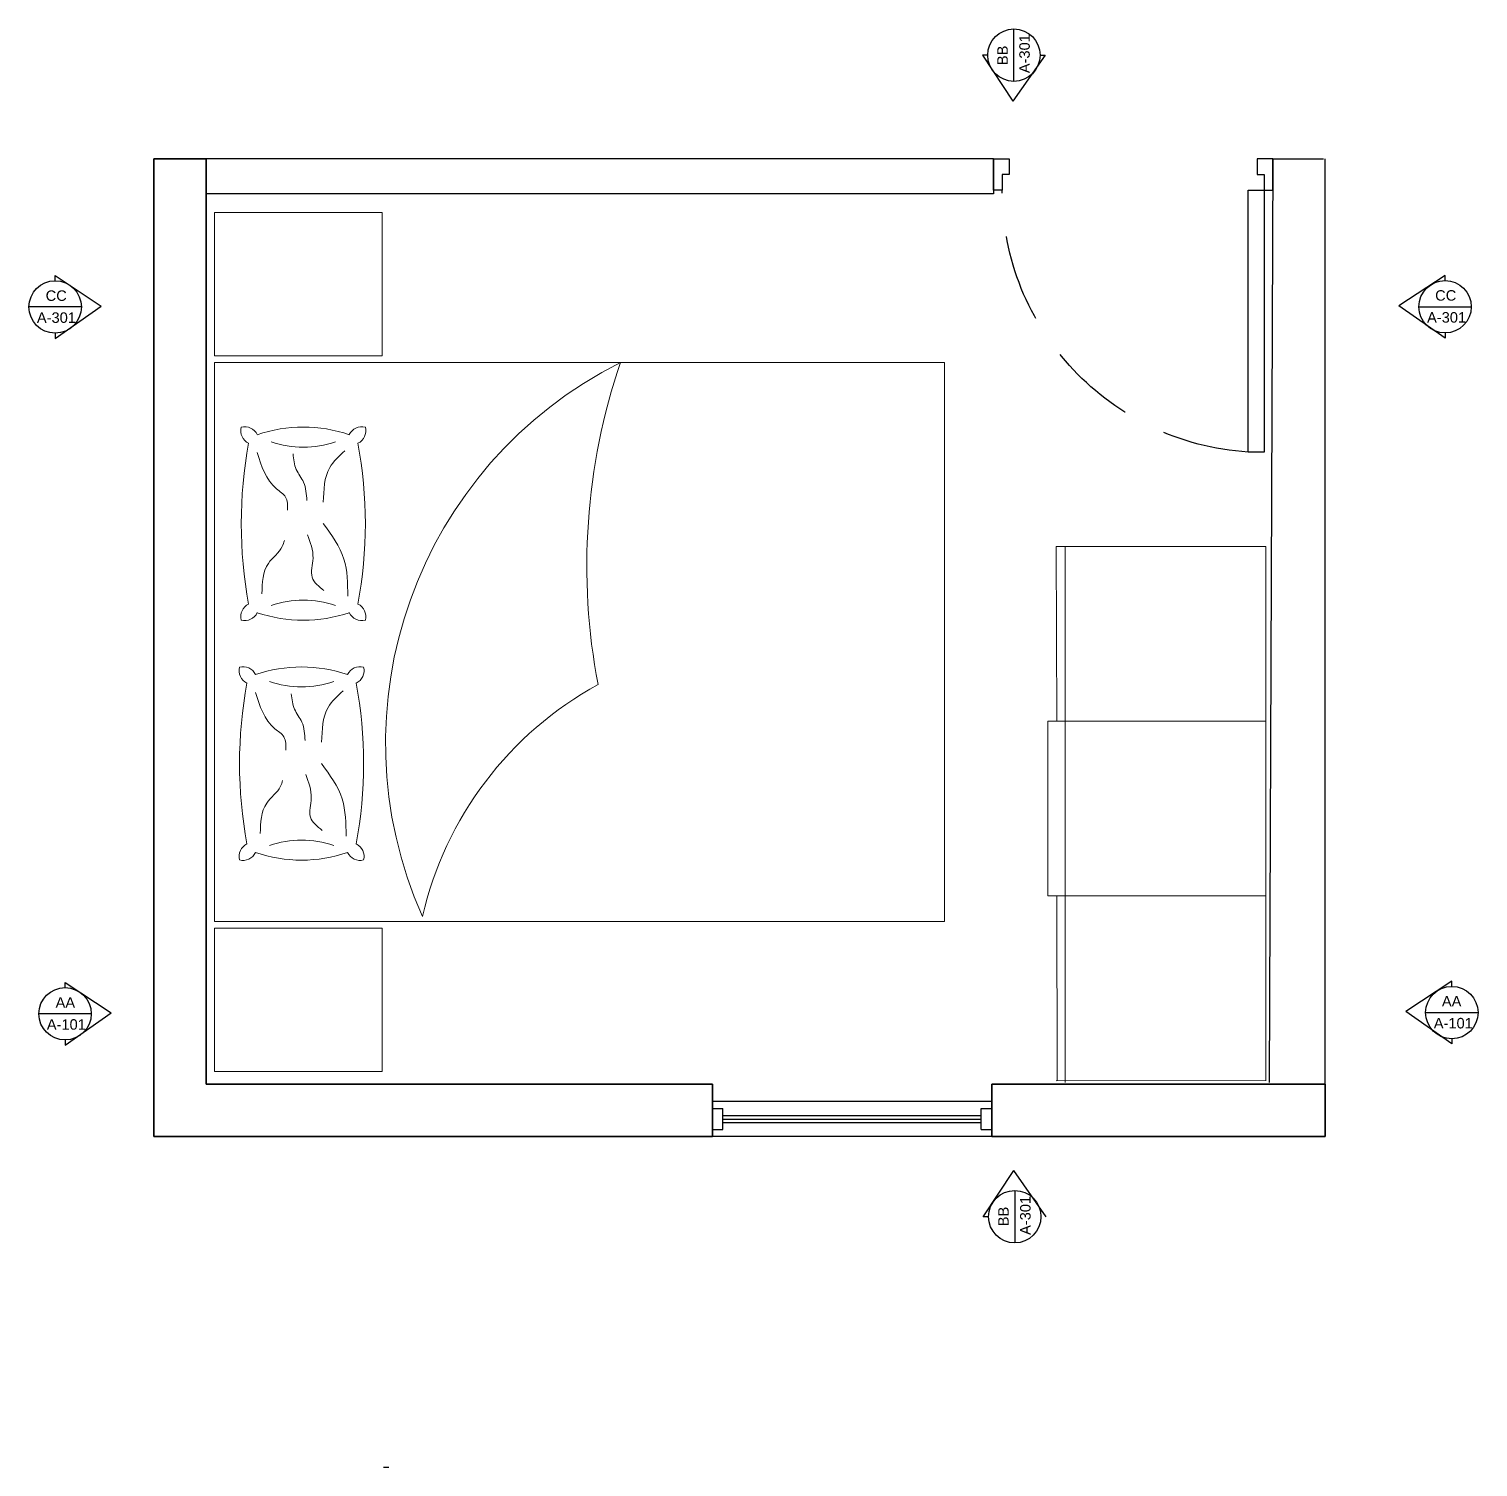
# Model space of a CAD drawing. Header units: inches. Extents: x 64 to 2382, y -47 to 374.
# Drawn here: x 64.2 to 479.2, y -47 to 364.8 of the extents above; entities that cross this region are included whole.
import ezdxf

# ---------------------------------------------------------------- set-up
doc = ezdxf.new("R2010")
doc.units = ezdxf.units.IN
doc.header["$MEASUREMENT"] = 0
doc.linetypes.add('HIDDEN', pattern=[0.375, 0.25, -0.125])
for name, color, linetype, lineweight in [('A-DOOR-FULL', 1, 'Continuous', 25), ('A-FURN', 2, 'Continuous', 18), ('A-GLAZ-FULL', 4, 'Continuous', 25), ('A-WALL-FULL-EXTR', 3, 'Continuous', 35), ('A-WALL-FULL-INTR', 1, 'Continuous', 25)]:
    doc.layers.add(name, color=color, linetype=linetype, lineweight=lineweight)
doc.styles.get("Standard").update_dxf_attribs({"font": 'Arial.ttf'})

# ---------------------------------------------------------------- blocks, each defined once
blk = doc.blocks.new('DOOR-75')
for points in [[(-0.07, 0.84), (-0.07, 0.09), (-0.025, 0.09), (-0.025, 0.84), (-0.07, 0.84)], [(-0.775, 0.09), (-0.8, 0.09), (-0.8, 0), (-0.755, 0), (-0.755, 0.045), (-0.775, 0.045), (-0.775, 0.09)], [(-0.025, 0.09), (0, 0.09), (0, 0), (-0.045, 0), (-0.045, 0.045), (-0.025, 0.045), (-0.025, 0.09)]]:
    blk.add_lwpolyline(points)
at = {"linetype": 'HIDDEN'}
blk.add_arc((-0.0225, 0.089), 0.7525, 93.6181, 179.9249, dxfattribs=at)

msp = doc.modelspace()

# ---------------------------------------------------------------- linework, layer by layer
for p, q in [((346.26, 349.84), (346.26, 364.84)), ((79.18, 285.23), (64.18, 285.23)), ((462.27, 285.29), (477.27, 285.29)), ((464.2, 83.16), (479.2, 83.16)), ((82.02, 82.8), (67.02, 82.8)), ((346.51, 32.2), (346.51, 17.2))]:
    msp.add_line(p, q)
at = {"color": 250}
for p, q in [((338.76, 357.34), (337.26, 357.34)), ((337.26, 357.34), (345.98, 344.14)), ((355.26, 357.34), (345.98, 344.14)), ((353.76, 357.34), (355.26, 357.34)), ((71.68, 292.73), (71.68, 294.23)), ((71.68, 294.23), (84.88, 285.5)), ((469.77, 294.29), (456.56, 285.57)), ((469.77, 292.79), (469.77, 294.29)), ((71.68, 276.23), (84.88, 285.5)), ((469.77, 276.29), (456.56, 285.57)), ((71.68, 277.73), (71.68, 276.23)), ((469.77, 277.79), (469.77, 276.29)), ((74.52, 90.3), (74.52, 91.8)), ((74.52, 91.8), (87.72, 83.07)), ((471.7, 92.16), (458.5, 83.44)), ((471.7, 90.66), (471.7, 92.16)), ((74.52, 73.8), (87.72, 83.07)), ((471.7, 74.16), (458.5, 83.44)), ((74.52, 75.3), (74.52, 73.8)), ((471.7, 75.66), (471.7, 74.16)), ((337.51, 24.7), (346.23, 37.9)), ((355.51, 24.7), (346.23, 37.9)), ((339.01, 24.7), (337.51, 24.7)), ((165.76, -46.99), (167.26, -46.99))]:
    msp.add_line(p, q, dxfattribs=at)
for centre in [(346.26, 357.34), (71.68, 285.23), (469.77, 285.29), (74.52, 82.8), (471.7, 83.16), (346.51, 24.7)]:
    msp.add_circle(centre, 7.5)
at = {"layer": 'A-FURN'}
for p, q in [((117.35, 109.28), (117.35, 269.28)), ((117.35, 269.28), (326.35, 269.28)), ((326.35, 109.28), (326.35, 269.28)), ((114.91, 265.17), (114.91, 115.17)), ((358.52, 166.61), (358.42, 216.61)), ((360.92, 216.61), (360.92, 166.61)), ((358.52, 166.61), (356.02, 166.61)), ((356.02, 166.61), (356.02, 116.61)), ((360.92, 166.61), (360.92, 116.61)), ((356.02, 116.61), (358.52, 116.61)), ((358.52, 116.61), (358.62, 63.61)), ((360.92, 116.61), (360.92, 63.11)), ((326.35, 109.28), (117.35, 109.28))]:
    msp.add_line(p, q, dxfattribs=at)
for points in [[(117.35, 312.28), (117.35, 271.28), (165.35, 271.28), (165.35, 312.28)], [(117.35, 107.28), (117.35, 66.28), (165.35, 66.28), (165.35, 107.28)]]:
    msp.add_lwpolyline(points, close=True, dxfattribs=at)
msp.add_lwpolyline([(227.16, 177.09, -0.129648), (233.57, 269.28, 0.401009), (176.88, 110.68, -0.214426)], format="xyb", close=True, dxfattribs=at)
for points in [[(418.42, 63.61), (418.42, 216.61), (358.42, 216.61)], [(418.19, 166.61), (358.52, 166.61)], [(358.52, 116.61), (418.39, 116.61)], [(358.42, 63.61), (418.38, 63.72)]]:
    msp.add_lwpolyline(points, dxfattribs=at)
at = {"layer": 'A-FURN', "ltscale": 0.2}
for centre, radius, start, end in [((128.84, 249.79), 4, 165.5166, 244.2099), ((125.97, 246.92), 4, 25.7901, 104.4834), ((142.75, 209.76), 41.07, 71.2852, 108.7148), ((159.52, 246.92), 4, 75.5166, 154.2099), ((156.65, 249.79), 4, 295.7901, 14.4834), ((250.37, 223.17), 125.4, 169.4235, 190.5765), ((142.75, 273.6), 28.51, 251.1598, 288.8402), ((35.12, 223.17), 125.4, 349.4235, 10.5765), ((128.84, 196.56), 4, 115.7901, 194.4834), ((142.75, 172.74), 28.51, 71.1598, 108.8402), ((156.65, 196.56), 4, 345.5166, 64.2099), ((125.97, 199.43), 4, 255.5166, 334.2099), ((142.75, 236.58), 41.07, 251.2852, 288.7148), ((159.52, 199.43), 4, 205.7901, 284.4834), ((128.35, 181.09), 4, 165.5166, 244.2099), ((125.48, 178.22), 4, 25.7901, 104.4834), ((142.26, 141.06), 41.07, 71.2852, 108.7148), ((159.03, 178.22), 4, 75.5166, 154.2099), ((156.16, 181.09), 4, 295.7901, 14.4834), ((249.89, 154.47), 125.4, 169.4235, 190.5765), ((142.26, 204.91), 28.51, 251.1598, 288.8402), ((34.63, 154.47), 125.4, 349.4235, 10.5765), ((128.35, 127.86), 4, 115.7901, 194.4834), ((125.48, 130.73), 4, 255.5166, 334.2099), ((142.26, 167.88), 41.07, 251.2852, 288.7148), ((142.26, 104.04), 28.51, 71.1598, 108.8402), ((159.03, 130.73), 4, 205.7901, 284.4834), ((156.16, 127.86), 4, 345.5166, 64.2099)]:
    msp.add_arc(centre, radius, start, end, dxfattribs=at)
for points in [[(129.5, 243.54), (135.11, 233.13), (137.66, 230.78), (138.27, 227.02)], [(139.8, 243.14), (140.75, 238.7), (142.82, 235.02), (143.76, 229.79)], [(154.61, 244.02), (150.31, 239.22), (148.48, 229.3)], [(148.67, 204.01), (145.28, 207.83), (145.53, 213.27), (143.95, 219.99)], [(155.5, 202.38), (154.37, 213.01), (148.46, 223.19)], [(130.92, 203.11), (132.74, 211.81), (136.73, 216.65), (137.32, 218.34)], [(129.02, 174.84), (134.62, 164.44), (137.18, 162.09), (137.79, 158.32)], [(139.31, 174.44), (140.27, 170), (142.33, 166.32), (143.27, 161.09)], [(154.13, 175.32), (149.83, 170.53), (148, 160.6)], [(155.01, 133.69), (153.88, 144.32), (147.97, 154.49)], [(130.43, 134.41), (132.26, 143.12), (136.24, 147.95), (136.83, 149.65)], [(148.19, 135.32), (144.8, 139.13), (145.04, 144.57), (143.46, 151.29)]]:
    msp.add_spline(points, degree=3, dxfattribs=at)
at = {"layer": 'A-GLAZ-FULL'}
for p, q in [((259.91, 55.67), (262.91, 55.67)), ((336.91, 55.67), (339.91, 55.67)), ((262.91, 53.67), (336.91, 53.67)), ((262.91, 52.67), (336.91, 52.67)), ((262.91, 51.67), (336.91, 51.67)), ((259.91, 49.67), (262.91, 49.67)), ((336.91, 49.67), (339.91, 49.67))]:
    msp.add_line(p, q, dxfattribs=at)
at = {"layer": 'A-GLAZ-FULL', "ltscale": 0.001}
for p, q in [((262.91, 49.67), (262.91, 55.67)), ((336.91, 49.67), (336.91, 55.67))]:
    msp.add_line(p, q, dxfattribs=at)
at = {"layer": 'A-WALL-FULL-EXTR'}
for p, q in [((99.91, 47.67), (99.91, 327.67)), ((99.91, 327.67), (114.91, 327.67)), ((114.91, 62.67), (114.91, 327.67)), ((259.91, 62.67), (114.91, 62.67)), ((259.91, 47.67), (259.91, 62.67)), ((339.91, 47.67), (339.91, 62.67)), ((339.91, 62.67), (435.41, 62.67)), ((435.41, 47.67), (435.41, 62.67)), ((99.91, 47.67), (259.91, 47.67)), ((339.91, 47.67), (435.41, 47.67))]:
    msp.add_line(p, q, dxfattribs=at)
at = {"layer": 'A-WALL-FULL-INTR'}
for p, q in [((340.41, 327.67), (114.91, 327.67)), ((420.41, 327.67), (419.41, 63.17)), ((420.41, 327.67), (434.91, 327.67)), ((435.41, 62.67), (435.41, 327.67)), ((340.41, 317.67), (114.91, 317.67)), ((339.91, 57.67), (259.91, 57.67)), ((339.91, 47.67), (259.91, 47.67))]:
    msp.add_line(p, q, dxfattribs=at)
msp.add_lwpolyline([(340.41, 327.67), (340.41, 317.67)], dxfattribs=at)

# ---------------------------------------------------------------- block references
at = {"layer": 'A-DOOR-FULL', "xscale": -100, "yscale": 100, "zscale": 100, "rotation": 180}
msp.add_blockref('DOOR-75', (420.41, 327.67), dxfattribs=at)

# ---------------------------------------------------------------- texts
for s, p in [('A-301', (350.81, 352.18)), ('BB', (344.52, 354.5)), ('A-301', (351.05, 19.47)), ('BB', (344.77, 21.98))]:
    msp.add_text(s, height=3, rotation=90).set_placement(p)
for s, p in [('CC', (68.96, 286.97)), ('CC', (466.92, 287.04)), ('A-301', (66.45, 280.68)), ('A-301', (464.6, 280.75)), ('AA', (71.8, 84.54)), ('AA', (468.85, 84.9)), ('A-101', (69.29, 78.25)), ('A-101', (466.53, 78.62))]:
    msp.add_text(s, height=3).set_placement(p)

doc.saveas('drawing.dxf')
